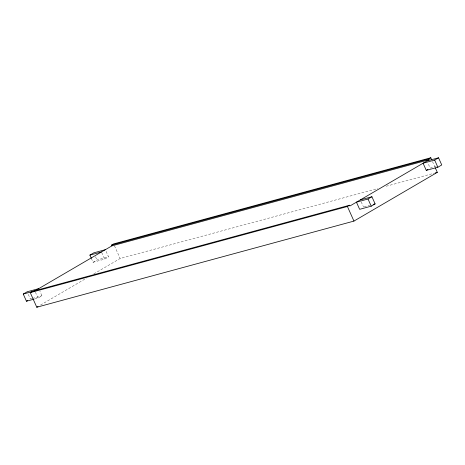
<?xml version="1.0" encoding="UTF-8"?>
<svg xmlns="http://www.w3.org/2000/svg" width="465" height="465" viewBox="0 0 465 465"><rect width="100%" height="100%" fill="white"/><g stroke="black" fill="none" stroke-linecap="round" stroke-linejoin="round"><path stroke-width="0.35" stroke-dasharray="2.33 1.74" d="M91.338 258.366L93.081 262.272L96.97 259.999L108.554 256.849L105.648 250.344M34.631 298.995L38.037 298.071L41.926 295.798L39.885 291.247M93.081 262.272L104.672 259.121L108.554 256.849M40.542 305.04L86.304 278.291M93.825 273.897L120.156 258.505L377.807 188.523M436.298 166.441L430.166 168.103L427.835 162.901M386.206 186.238L434.519 173.114M364.211 206.867L369.663 205.385M31.701 298.577L30.335 298.943L27.429 292.439M32.381 298.391L41.926 295.798M432.497 161.57L434.763 166.644M361.206 201.851L363.531 207.053M114.477 245.816L120.156 258.505M101.759 252.617L104.672 259.121M95.517 256.744L96.97 259.999M35.416 292.218L38.037 298.071"/><path stroke-width="0.7" d="M33.945 299.181L26.453 301.215L23.25 294.06L27.139 291.788L38.723 288.643M91.338 258.366L89.885 255.116L93.767 252.844L105.357 249.693M435.333 167.912L437.321 172.358L353.946 221.09L36.782 307.237L30.248 292.642L32.416 291.381L349.581 205.228L349.918 205.983L429.044 159.733L428.707 158.978L111.542 245.131L111.879 245.88L429.044 159.733M111.542 245.131L113.623 243.91L430.793 157.763L431.642 159.664M111.879 245.88L34.834 290.916L23.25 294.06M26.453 301.215L27.563 300.57M36.782 307.237L38.031 306.505M30.248 292.642L347.419 206.495L349.581 205.228M428.707 158.978L430.793 157.763M368.03 199.02L371.919 196.747L375.116 203.903L371.233 206.175L359.643 209.326L356.446 202.17L368.03 199.02L371.233 206.175M434.665 160.076L438.547 157.804L441.75 164.959L437.861 167.231L426.277 170.376L423.074 163.221L434.665 160.076L437.861 167.231M426.277 170.376L427.945 169.405M426.963 160.948L438.547 157.804M89.885 255.116L101.469 251.966M435.217 172.928L437.321 172.358M360.329 199.898L371.919 196.747M373.075 204.46L375.116 203.903M347.419 206.495L353.946 221.09"/></g></svg>
